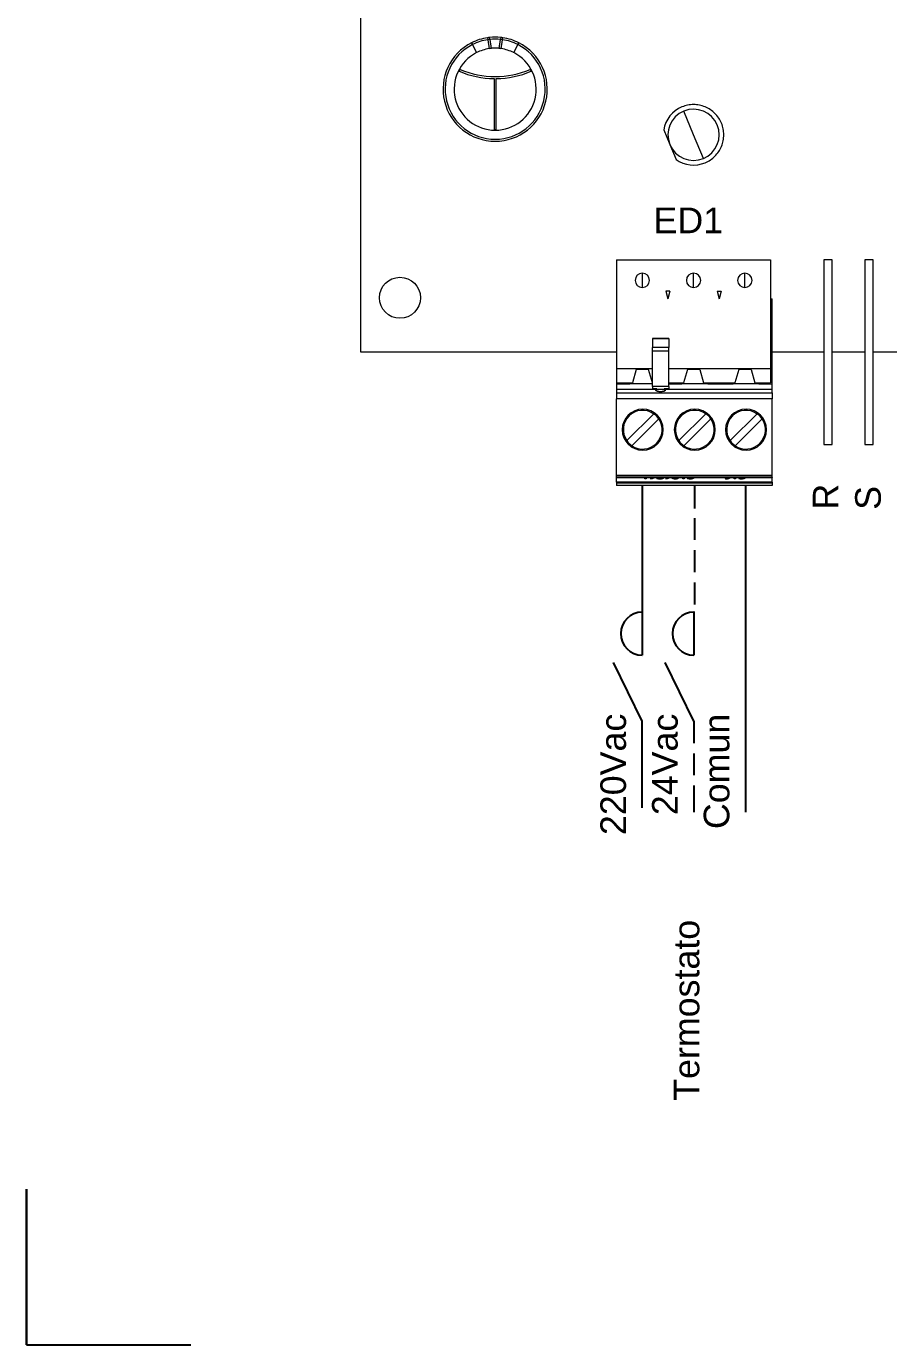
# Model space of a CAD drawing. Header units: millimetres. Extents: x -118 to 1430, y 370 to 641.
# Drawn here: x 137.6 to 221.7, y 370.1 to 498.8 of the extents above; entities that cross this region are included whole.
import ezdxf

# ---------------------------------------------------------------- set-up
doc = ezdxf.new("R2010")
doc.units = ezdxf.units.MM
doc.layers.add('TANGENT EDGES', color=7, linetype='Continuous', lineweight=0)
doc.layers.add('VISIBLE', color=7, linetype='Continuous', lineweight=0)
doc.layers.add('Z100', color=9, linetype='Continuous', plot=False)
doc.styles.get("Standard").update_dxf_attribs({"font": 'arial.ttf'})

msp = doc.modelspace()

# ---------------------------------------------------------------- linework, layer by layer
for p, q in [((197.72, 453.97), (197.72, 437.41)), ((202.8, 453.97), (202.8, 451.72)), ((207.8, 453.97), (207.8, 422.08)), ((207.8, 453.97), (207.8, 422.08)), ((202.8, 450.77), (202.8, 448.64)), ((202.8, 447.63), (202.8, 445.5)), ((202.8, 444.49), (202.8, 442.36)), ((202.76, 441.66), (202.76, 437.41)), ((197.72, 430.95), (194.91, 436.68)), ((202.76, 430.95), (199.95, 436.68)), ((197.72, 422.5), (197.72, 430.95)), ((202.76, 430.95), (202.76, 428.82)), ((202.76, 427.81), (202.76, 425.68)), ((202.76, 424.67), (202.76, 422.08))]:
    msp.add_line(p, q)
for centre in [(197.72, 439.5), (202.76, 439.5)]:
    msp.add_arc(centre, 2.1, 90, 270)
at = {"layer": 'TANGENT EDGES'}
for p, q in [((181.07, 497.15), (181.16, 496.97)), ((181.16, 496.97), (181.56, 496.18)), ((182.62, 497.64), (182.65, 497.44)), ((182.65, 497.44), (182.78, 496.57)), ((182.85, 497.47), (182.98, 496.6)), ((183.76, 496.6), (183.89, 497.47)), ((183.96, 496.57), (184.09, 497.44)), ((184.09, 497.44), (184.12, 497.64)), ((185.18, 496.18), (185.58, 496.97)), ((185.58, 496.97), (185.67, 497.15)), ((202.72, 488.18), (201.76, 490.48)), ((203.68, 485.86), (202.72, 488.16)), ((197.72, 474.67), (197.72, 473.27)), ((202.72, 473.27), (202.72, 474.67)), ((207.72, 473.27), (207.72, 474.67)), ((200.3, 468.25), (198.7, 468.25)), ((200.3, 467.43), (198.7, 467.43)), ((199.15, 463.4), (198.7, 463.4)), ((200.3, 463.4), (199.85, 463.4)), ((210.38, 462.4), (195.22, 462.4)), ((195.22, 454.97), (210.38, 454.97)), ((210.38, 454.77), (195.22, 454.77)), ((210.38, 454.17), (195.22, 454.17)), ((199.23, 454.61), (199.23, 454.64)), ((199.44, 454.69), (199.44, 454.71)), ((199.44, 454.6), (199.44, 454.61)), ((199.58, 454.68), (199.58, 454.71)), ((199.68, 454.61), (199.68, 454.69)), ((200.8, 454.74), (200.8, 454.75)), ((200.93, 454.6), (200.93, 454.61)), ((201.07, 454.74), (201.07, 454.75)), ((202.18, 454.67), (202.18, 454.75)), ((202.21, 454.61), (202.21, 454.64)), ((202.28, 454.74), (202.28, 454.75)), ((202.38, 454.66), (202.38, 454.67)), ((202.39, 454.6), (202.39, 454.61)), ((202.55, 454.74), (202.55, 454.75)), ((205.8, 454.74), (205.8, 454.75)), ((205.93, 454.6), (205.93, 454.61)), ((206.07, 454.74), (206.07, 454.75)), ((207.18, 454.67), (207.18, 454.75)), ((207.21, 454.61), (207.21, 454.64)), ((207.28, 454.74), (207.28, 454.75)), ((207.38, 454.66), (207.38, 454.67)), ((207.39, 454.6), (207.39, 454.61)), ((207.55, 454.74), (207.55, 454.75))]:
    msp.add_line(p, q, dxfattribs=at)
for centre, radius, start, end in [((183.37, 492.62), 4.88, 116.9206, 63.0794), ((183.37, 492.62), 4.88, 98.4901, 116.9206), ((183.37, 492.63), 4.87, 96.138, 98.4933), ((183.37, 492.62), 4.88, 83.8588, 96.1412), ((183.37, 492.63), 4.87, 81.5067, 83.862), ((183.37, 492.62), 4.88, 63.0794, 81.5099), ((202.72, 488.17), 0.01, 112.5227, 292.5227), ((202.72, 488.17), 0.01, 292.5227, 112.5227), ((197.72, 473.97), 0.7, 90, 270), ((197.72, 473.97), 0.7, 270, 90), ((202.72, 473.97), 0.7, 90, 270), ((202.72, 473.97), 0.7, 270, 90), ((207.72, 473.97), 0.7, 90, 270), ((207.72, 473.97), 0.7, 270, 90)]:
    msp.add_arc(centre, radius, start, end, dxfattribs=at)
for centre, major_axis, ratio, start_param, end_param in [((182.85, 497.47), (-0.03, 0.198), 0.000328, 4.71129, 6.283185), ((183.89, 497.47), (-0.029, -0.198), 0.000506, -3.141545, -1.570256)]:
    msp.add_ellipse(centre, major_axis=major_axis, ratio=ratio, start_param=start_param, end_param=end_param, dxfattribs=at)
at = {"layer": 'VISIBLE'}
for p, q in [((170.28, 466.97), (170.28, 553.57)), ((182.82, 497.67), (182.82, 497.67)), ((183.92, 497.67), (183.92, 497.67)), ((183.27, 493.67), (183.27, 488.69)), ((183.47, 488.69), (183.47, 493.67)), ((199.81, 488.66), (200.41, 487.21)), ((200.41, 487.21), (201.01, 485.76)), ((195.22, 475.97), (195.22, 466.97)), ((195.22, 475.97), (210.22, 475.97)), ((210.22, 475.97), (210.22, 466.97)), ((215.43, 475.97), (215.43, 457.97)), ((216.23, 475.97), (215.43, 475.97)), ((216.23, 457.97), (216.23, 475.97)), ((219.43, 475.97), (219.43, 457.97)), ((220.23, 475.97), (219.43, 475.97)), ((220.23, 457.97), (220.23, 475.97)), ((200.42, 472.92), (200.02, 472.92)), ((200.02, 472.92), (200.22, 472.17)), ((200.42, 472.92), (200.22, 472.17)), ((205.02, 472.92), (205.42, 472.92)), ((205.02, 472.92), (205.22, 472.17)), ((205.42, 472.92), (205.22, 472.17)), ((210.22, 472.17), (210.38, 472.17)), ((210.38, 463.87), (210.38, 472.17)), ((200.3, 468.31), (198.7, 468.31)), ((198.7, 468.31), (198.7, 468.25)), ((198.7, 468.25), (198.7, 467.43)), ((200.3, 468.31), (200.3, 468.25)), ((200.3, 468.25), (200.3, 467.43)), ((195.22, 466.97), (170.28, 466.97)), ((195.22, 466.97), (195.22, 465.34)), ((198.7, 467.06), (198.7, 467.43)), ((200.3, 467.06), (198.7, 467.06)), ((198.7, 463.63), (198.7, 467.06)), ((200.3, 467.06), (200.3, 467.43)), ((200.3, 463.63), (200.3, 467.06)), ((210.22, 466.97), (210.22, 465.34)), ((215.43, 466.97), (210.22, 466.97)), ((215.43, 466.97), (210.22, 466.97)), ((219.43, 466.97), (216.23, 466.97)), ((219.43, 466.97), (216.23, 466.97)), ((223.43, 466.97), (220.23, 466.97)), ((198.7, 465.34), (195.22, 465.34)), ((195.22, 465.34), (195.22, 463.97)), ((197.12, 465.27), (196.75, 463.97)), ((198.33, 465.27), (197.12, 465.27)), ((198.7, 463.97), (198.33, 465.27)), ((210.22, 465.34), (200.3, 465.34)), ((202.12, 465.27), (201.75, 463.97)), ((203.33, 465.27), (202.12, 465.27)), ((203.33, 465.27), (203.7, 463.97)), ((207.12, 465.27), (206.75, 463.97)), ((208.33, 465.27), (207.12, 465.27)), ((208.33, 465.27), (208.7, 463.97)), ((210.22, 465.34), (210.22, 463.97)), ((195.22, 463.97), (196.75, 463.97)), ((195.22, 463.97), (195.22, 463.87)), ((195.22, 463.87), (195.22, 463.37)), ((195.22, 463.87), (196.51, 463.87)), ((195.22, 463.37), (199.12, 463.37)), ((195.22, 463.37), (195.22, 463)), ((196.51, 463.97), (196.51, 463.87)), ((198.7, 463.87), (196.51, 463.87)), ((198.7, 463.97), (198.7, 463.97)), ((200.3, 463.63), (198.7, 463.63)), ((198.7, 463.63), (198.7, 463.4)), ((198.7, 463.37), (198.7, 463.4)), ((199.88, 463.37), (210.38, 463.37)), ((200.3, 463.97), (201.75, 463.97)), ((200.3, 463.87), (201.59, 463.87)), ((200.3, 463.63), (200.3, 463.4)), ((200.3, 463.37), (200.3, 463.4)), ((201.59, 463.87), (201.59, 463.97)), ((204.1, 463.87), (201.59, 463.87)), ((203.7, 463.97), (206.75, 463.97)), ((204.1, 463.87), (204.1, 463.97)), ((204.1, 463.87), (206.59, 463.87)), ((206.59, 463.87), (206.59, 463.97)), ((209.1, 463.87), (206.59, 463.87)), ((208.7, 463.97), (210.22, 463.97)), ((209.1, 463.87), (209.1, 463.97)), ((209.1, 463.87), (210.38, 463.87)), ((210.38, 463.37), (210.38, 463.87)), ((210.38, 463), (210.38, 463.37)), ((195.22, 463), (210.38, 463)), ((195.22, 463), (195.22, 462.4)), ((195.22, 454.97), (195.22, 462.4)), ((210.38, 463), (210.38, 462.4)), ((210.38, 454.97), (210.38, 462.4)), ((196.2, 458.33), (198.83, 460.96)), ((199.32, 460.47), (196.69, 457.84)), ((203.91, 460.96), (201.28, 458.33)), ((201.77, 457.84), (204.4, 460.47)), ((208.91, 460.96), (206.28, 458.33)), ((206.77, 457.84), (209.4, 460.47)), ((215.43, 457.97), (216.23, 457.97)), ((219.43, 457.97), (220.23, 457.97)), ((195.22, 454.77), (195.22, 454.97)), ((195.22, 454.77), (195.22, 454.75)), ((195.22, 454.75), (210.38, 454.75)), ((195.22, 454.27), (195.22, 454.75)), ((195.22, 454.27), (195.22, 454.17)), ((210.38, 454.27), (195.22, 454.27)), ((195.22, 454.17), (195.22, 453.97)), ((197.74, 454.72), (197.74, 454.74)), ((197.97, 454.73), (197.97, 454.75)), ((197.97, 454.6), (197.97, 454.73)), ((197.97, 454.7), (198.09, 454.7)), ((198.09, 454.6), (197.97, 454.6)), ((198.09, 454.75), (198.09, 454.6)), ((198.89, 454.75), (198.4, 454.75)), ((198.4, 454.75), (198.4, 454.75)), ((198.53, 454.6), (198.89, 454.75)), ((198.67, 454.6), (198.53, 454.6)), ((199.02, 454.75), (198.67, 454.6)), ((198.67, 454.6), (198.67, 454.66)), ((198.89, 454.75), (198.89, 454.75)), ((199.02, 454.75), (199.02, 454.75)), ((199.13, 454.64), (199.26, 454.64)), ((199.17, 454.68), (199.2, 454.75)), ((199.26, 454.68), (199.17, 454.68)), ((199.26, 454.68), (199.26, 454.75)), ((199.31, 454.75), (199.29, 454.7)), ((199.29, 454.7), (199.29, 454.75)), ((199.31, 454.75), (199.31, 454.75)), ((199.72, 454.75), (199.31, 454.75)), ((199.64, 454.65), (199.64, 454.7)), ((199.72, 454.75), (199.72, 454.75)), ((200.37, 454.75), (199.88, 454.75)), ((199.88, 454.75), (199.88, 454.75)), ((200.02, 454.6), (200.37, 454.75)), ((200.15, 454.6), (200.02, 454.6)), ((200.5, 454.75), (200.15, 454.6)), ((200.15, 454.6), (200.15, 454.66)), ((200.37, 454.75), (200.37, 454.75)), ((200.5, 454.75), (200.5, 454.75)), ((200.75, 454.68), (200.75, 454.75)), ((201.12, 454.68), (201.12, 454.75)), ((201.45, 454.72), (201.45, 454.74)), ((201.68, 454.73), (201.68, 454.75)), ((201.68, 454.6), (201.68, 454.73)), ((201.68, 454.7), (201.8, 454.7)), ((201.8, 454.6), (201.68, 454.6)), ((201.8, 454.75), (201.8, 454.6)), ((202.12, 454.64), (202.24, 454.64)), ((202.23, 454.71), (202.23, 454.75)), ((202.6, 454.69), (202.6, 454.75)), ((202.6, 454.68), (202.6, 454.69)), ((202.63, 454.75), (202.64, 454.75)), ((206.12, 454.68), (206.12, 454.75)), ((206.45, 454.72), (206.45, 454.74)), ((206.68, 454.73), (206.68, 454.75)), ((206.68, 454.6), (206.68, 454.73)), ((206.68, 454.7), (206.8, 454.7)), ((206.8, 454.6), (206.68, 454.6)), ((206.8, 454.75), (206.8, 454.6)), ((207.12, 454.64), (207.24, 454.64)), ((207.23, 454.71), (207.23, 454.75)), ((207.6, 454.69), (207.6, 454.75)), ((207.6, 454.68), (207.6, 454.69)), ((207.63, 454.75), (207.64, 454.75)), ((210.38, 454.77), (210.38, 454.97)), ((210.38, 454.77), (210.38, 454.75)), ((210.38, 454.27), (210.38, 454.75)), ((210.38, 454.27), (210.38, 454.17)), ((210.38, 454.17), (210.38, 453.97)), ((210.38, 453.97), (195.22, 453.97))]:
    msp.add_line(p, q, dxfattribs=at)
msp.add_circle((174.08, 472.27), 2, dxfattribs=at)
for centre, radius, start, end in [((183.37, 492.62), 5.08, 116.9206, 270), ((183.37, 492.62), 5.08, 98.4901, 116.9206), ((183.37, 492.62), 4, 98.4901, 116.9206), ((183.37, 492.62), 5.08, 96.2337, 98.4901), ((183.37, 492.62), 3.99, 95.6212, 98.4929), ((183.37, 492.62), 5.08, 83.7845, 96.2155), ((183.37, 492.62), 4, 90, 95.6241), ((183.37, 492.62), 5.08, 270, 63.0794), ((183.37, 492.62), 4, 84.3759, 90), ((183.37, 492.62), 3.99, 81.5071, 84.3788), ((183.37, 492.62), 5.08, 81.5099, 83.7663), ((183.37, 492.62), 4, 63.0794, 81.5099), ((183.37, 492.62), 5.08, 63.0794, 81.5099), ((183.37, 492.62), 4, 116.9206, 270.0001), ((183.37, 492.62), 4, 269.9999, 63.0794), ((183.36, 492.62), 3.92, 150.4522, 153.3915), ((183.37, 502.7), 9.04, 247.167, 269.3661), ((183.37, 502.7), 8.84, 247.286, 292.714), ((183.37, 502.7), 9.04, 270.6339, 292.833), ((183.38, 492.62), 3.92, 26.6085, 29.5478), ((202.72, 488.17), 2.95, 112.5227, 170.4589), ((202.72, 488.17), 2.5, 112.5227, 292.5227), ((202.72, 488.17), 2.95, 101.2727, 112.5227), ((202.72, 488.17), 2.5, 292.5227, 112.5227), ((202.72, 488.17), 2.95, 90.0227, 101.2727), ((202.72, 488.17), 2.95, 78.7727, 90.0227), ((202.72, 488.17), 2.95, 56.2727, 78.7727), ((202.72, 488.17), 2.95, 45.0227, 56.2727), ((202.72, 488.17), 2.95, 33.7727, 45.0227), ((202.72, 488.17), 2.95, 11.2727, 33.7727), ((183.37, 492.61), 3.92, 268.5366, 271.4634), ((202.72, 488.17), 2.95, 326.2727, 348.7727), ((202.72, 488.17), 2.95, 0.0227, 11.2727), ((202.72, 488.17), 2.95, 348.7727, 0.0227), ((202.72, 488.17), 2.95, 315.0227, 326.2727), ((202.72, 488.17), 2.95, 234.5865, 292.5227), ((202.72, 488.17), 2.95, 292.5227, 303.7727), ((202.72, 488.17), 2.95, 303.7727, 315.0227), ((197.76, 459.4), 2, 90, 270), ((197.76, 459.4), 1.89, 135, 214.3365), ((197.76, 459.4), 1.89, 55.6635, 135), ((197.76, 459.4), 2, 270, 90), ((197.76, 459.4), 1.89, 34.3365, 55.6635), ((197.76, 459.4), 1.89, 315, 34.3365), ((202.84, 459.4), 2, 90, 270), ((202.84, 459.4), 1.89, 135, 214.3365), ((202.84, 459.4), 1.89, 55.6635, 135), ((202.84, 459.4), 2, 270, 90), ((202.84, 459.4), 1.89, 34.3365, 55.6635), ((202.84, 459.4), 1.89, 315, 34.3365), ((207.84, 459.4), 2, 90, 270), ((207.84, 459.4), 1.89, 135, 214.3365), ((207.84, 459.4), 1.89, 55.6635, 135), ((207.84, 459.4), 2, 270, 90), ((207.84, 459.4), 1.89, 34.3365, 55.6635), ((207.84, 459.4), 1.89, 315, 34.3365), ((197.76, 459.4), 1.89, 214.3365, 235.6635), ((197.76, 459.4), 1.89, 235.6635, 315), ((202.84, 459.4), 1.89, 214.3365, 235.6635), ((202.84, 459.4), 1.89, 235.6635, 315), ((207.84, 459.4), 1.89, 214.3365, 235.6635), ((207.84, 459.4), 1.89, 235.6635, 315)]:
    msp.add_arc(centre, radius, start, end, dxfattribs=at)
for points, knots in [([(199.07, 463.2), (199.06, 463.2), (199.06, 463.21), (199.05, 463.21), (199.05, 463.22), (199.05, 463.22), (199.04, 463.23), (199.04, 463.24), (199.04, 463.25), (199.05, 463.26)], [2.0048581, 2.0048581, 2.0048581, 2.0048581, 2.0591781, 2.0591781, 2.0591781, 2.1134097, 2.1134097, 2.1134097, 2.2105486, 2.2105486, 2.2105486, 2.2105486]), ([(199.05, 463.26), (199.05, 463.26), (199.05, 463.26), (199.05, 463.26), (199.05, 463.26), (199.05, 463.27), (199.06, 463.27), (199.06, 463.28), (199.07, 463.28), (199.08, 463.29), (199.08, 463.29), (199.09, 463.3), (199.1, 463.3), (199.11, 463.31), (199.12, 463.31), (199.13, 463.32), (199.14, 463.32), (199.15, 463.32), (199.16, 463.33), (199.18, 463.33), (199.19, 463.34), (199.2, 463.34), (199.22, 463.34), (199.23, 463.34), (199.25, 463.35), (199.25, 463.35), (199.26, 463.35), (199.27, 463.35), (199.28, 463.35), (199.29, 463.35), (199.29, 463.36), (199.31, 463.36), (199.33, 463.36), (199.34, 463.36), (199.35, 463.36), (199.36, 463.36), (199.37, 463.36), (199.38, 463.37), (199.39, 463.37), (199.39, 463.37), (199.41, 463.37), (199.43, 463.37), (199.45, 463.37), (199.47, 463.37), (199.48, 463.37), (199.5, 463.37)], [2.2105486, 2.2105486, 2.2105486, 2.2105486, 2.2216247, 2.2216247, 2.2216247, 2.2759317, 2.2759317, 2.2759317, 2.3299268, 2.3299268, 2.3299268, 2.3840773, 2.3840773, 2.3840773, 2.4384124, 2.4384124, 2.4384124, 2.4925399, 2.4925399, 2.4925399, 2.5464815, 2.5464815, 2.5464815, 2.6005234, 2.6005234, 2.6005234, 2.6274693, 2.6274693, 2.6274693, 2.6544262, 2.6544262, 2.6544262, 2.70843, 2.70843, 2.70843, 2.7353823, 2.7353823, 2.7353823, 2.7623324, 2.7623324, 2.7623324, 2.816373, 2.816373, 2.816373, 2.8702953, 2.8702953, 2.8702953, 2.8702953]), ([(199.5, 463.11), (199.49, 463.11), (199.48, 463.11), (199.47, 463.11), (199.45, 463.11), (199.44, 463.11), (199.43, 463.11), (199.42, 463.11), (199.41, 463.11), (199.39, 463.11), (199.38, 463.11), (199.37, 463.11), (199.36, 463.11), (199.35, 463.11), (199.34, 463.12), (199.33, 463.12), (199.32, 463.12), (199.3, 463.12), (199.29, 463.12), (199.28, 463.12), (199.27, 463.12), (199.26, 463.13), (199.25, 463.13), (199.24, 463.13), (199.23, 463.13), (199.22, 463.13), (199.21, 463.14), (199.2, 463.14), (199.2, 463.14), (199.19, 463.14), (199.18, 463.15), (199.17, 463.15), (199.16, 463.15), (199.15, 463.15), (199.15, 463.16), (199.14, 463.16), (199.13, 463.16), (199.12, 463.16), (199.12, 463.17), (199.11, 463.17), (199.1, 463.17), (199.1, 463.18), (199.09, 463.18), (199.09, 463.18), (199.08, 463.18), (199.08, 463.19), (199.07, 463.19), (199.07, 463.19), (199.07, 463.2)], [1.4329539, 1.4329539, 1.4329539, 1.4329539, 1.4688088, 1.4688088, 1.4688088, 1.5047575, 1.5047575, 1.5047575, 1.5406875, 1.5406875, 1.5406875, 1.5764951, 1.5764951, 1.5764951, 1.6123262, 1.6123262, 1.6123262, 1.6481983, 1.6481983, 1.6481983, 1.6840015, 1.6840015, 1.6840015, 1.7198212, 1.7198212, 1.7198212, 1.7556962, 1.7556962, 1.7556962, 1.7915158, 1.7915158, 1.7915158, 1.827353, 1.827353, 1.827353, 1.8633412, 1.8633412, 1.8633412, 1.899371, 1.899371, 1.899371, 1.9353274, 1.9353274, 1.9353274, 1.9711343, 1.9711343, 1.9711343, 2.0070686, 2.0070686, 2.0070686, 2.0070686]), ([(199.5, 463.37), (199.52, 463.37), (199.54, 463.37), (199.55, 463.37), (199.57, 463.37), (199.59, 463.37), (199.61, 463.37), (199.64, 463.36), (199.68, 463.36), (199.71, 463.36), (199.74, 463.35), (199.77, 463.35), (199.8, 463.34), (199.81, 463.34), (199.83, 463.33), (199.84, 463.33), (199.85, 463.32), (199.86, 463.32), (199.87, 463.32), (199.88, 463.31), (199.89, 463.31), (199.9, 463.3), (199.91, 463.3), (199.92, 463.29), (199.92, 463.29), (199.93, 463.28), (199.94, 463.28), (199.94, 463.27), (199.95, 463.27), (199.95, 463.26), (199.95, 463.26), (199.95, 463.26), (199.95, 463.26), (199.96, 463.26)], [0, 0, 0, 0, 0.054, 0.054, 0.054, 0.1081119, 0.1081119, 0.1081119, 0.2160335, 0.2160335, 0.2160335, 0.3239429, 0.3239429, 0.3239429, 0.3778641, 0.3778641, 0.3778641, 0.4319972, 0.4319972, 0.4319972, 0.4862463, 0.4862463, 0.4862463, 0.5402406, 0.5402406, 0.5402406, 0.5943776, 0.5943776, 0.5943776, 0.6487161, 0.6487161, 0.6487161, 0.6597773, 0.6597773, 0.6597773, 0.6597773]), ([(199.79, 463.14), (199.78, 463.13), (199.77, 463.13), (199.76, 463.13), (199.75, 463.13), (199.74, 463.13), (199.72, 463.12), (199.71, 463.12), (199.7, 463.12), (199.69, 463.12), (199.68, 463.12), (199.67, 463.12), (199.65, 463.11), (199.64, 463.11), (199.63, 463.11), (199.62, 463.11), (199.6, 463.11), (199.59, 463.11), (199.58, 463.11), (199.57, 463.11), (199.55, 463.11), (199.54, 463.11), (199.53, 463.11), (199.51, 463.11), (199.5, 463.11)], [1.1221288, 1.1221288, 1.1221288, 1.1221288, 1.1611473, 1.1611473, 1.1611473, 1.2000646, 1.2000646, 1.2000646, 1.2390162, 1.2390162, 1.2390162, 1.2780027, 1.2780027, 1.2780027, 1.316905, 1.316905, 1.316905, 1.3558904, 1.3558904, 1.3558904, 1.394915, 1.394915, 1.394915, 1.4338398, 1.4338398, 1.4338398, 1.4338398]), ([(199.94, 463.2), (199.93, 463.19), (199.93, 463.19), (199.92, 463.19), (199.92, 463.19), (199.92, 463.18), (199.91, 463.18), (199.91, 463.18), (199.9, 463.17), (199.9, 463.17), (199.89, 463.17), (199.88, 463.17), (199.88, 463.16), (199.87, 463.16), (199.87, 463.16), (199.86, 463.16), (199.85, 463.15), (199.84, 463.15), (199.84, 463.15), (199.82, 463.14), (199.81, 463.14), (199.79, 463.14)], [0.8611269, 0.8611269, 0.8611269, 0.8611269, 0.8938324, 0.8938324, 0.8938324, 0.9265792, 0.9265792, 0.9265792, 0.959467, 0.959467, 0.959467, 0.9924119, 0.9924119, 0.9924119, 1.0253249, 1.0253249, 1.0253249, 1.0581198, 1.0581198, 1.0581198, 1.1235306, 1.1235306, 1.1235306, 1.1235306]), ([(199.96, 463.26), (199.96, 463.25), (199.96, 463.25), (199.96, 463.24), (199.96, 463.24), (199.96, 463.23), (199.96, 463.23), (199.96, 463.22), (199.95, 463.22), (199.95, 463.21), (199.95, 463.21), (199.94, 463.2), (199.94, 463.2)], [0.6597773, 0.6597773, 0.6597773, 0.6597773, 0.7028642, 0.7028642, 0.7028642, 0.7568669, 0.7568669, 0.7568669, 0.8111794, 0.8111794, 0.8111794, 0.8654371, 0.8654371, 0.8654371, 0.8654371])]:
    msp.add_open_spline(points, degree=3, knots=knots, dxfattribs=at)
for points in [[(197.74, 454.74), (197.89, 454.74), (197.95, 454.75)], [(197.97, 454.73), (197.9, 454.72), (197.74, 454.72)], [(199.23, 454.61), (199.15, 454.62), (199.13, 454.64)], [(199.44, 454.6), (199.32, 454.6), (199.23, 454.61)], [(199.44, 454.69), (199.34, 454.69), (199.26, 454.68)], [(199.26, 454.64), (199.27, 454.63), (199.32, 454.62)], [(199.29, 454.7), (199.36, 454.71), (199.47, 454.71)], [(199.32, 454.62), (199.37, 454.61), (199.44, 454.61)], [(199.58, 454.68), (199.53, 454.69), (199.44, 454.69)], [(199.44, 454.61), (199.53, 454.61), (199.58, 454.62)], [(199.68, 454.61), (199.59, 454.6), (199.44, 454.6)], [(199.47, 454.71), (199.59, 454.71), (199.68, 454.69)], [(199.64, 454.65), (199.64, 454.67), (199.58, 454.68)], [(199.58, 454.62), (199.64, 454.64), (199.64, 454.65)], [(199.68, 454.69), (199.77, 454.68), (199.77, 454.66)], [(199.77, 454.66), (199.77, 454.63), (199.68, 454.61)], [(200.62, 454.68), (200.62, 454.73), (200.71, 454.75)], [(200.93, 454.6), (200.62, 454.6), (200.62, 454.68)], [(200.75, 454.71), (200.69, 454.71), (200.66, 454.73)], [(200.8, 454.74), (200.75, 454.72), (200.75, 454.68)], [(200.75, 454.68), (200.75, 454.64), (200.8, 454.63)], [(200.89, 454.75), (200.83, 454.75), (200.8, 454.74)], [(200.8, 454.63), (200.84, 454.61), (200.93, 454.61)], [(201.24, 454.68), (201.24, 454.6), (200.93, 454.6)], [(200.93, 454.61), (201.02, 454.61), (201.07, 454.63)], [(201.07, 454.74), (201.03, 454.75), (200.97, 454.75)], [(201.12, 454.68), (201.12, 454.72), (201.07, 454.74)], [(201.07, 454.63), (201.12, 454.64), (201.12, 454.68)], [(201.21, 454.73), (201.17, 454.71), (201.12, 454.71)], [(201.15, 454.75), (201.24, 454.73), (201.24, 454.68)], [(201.45, 454.74), (201.6, 454.74), (201.66, 454.75)], [(201.68, 454.73), (201.61, 454.72), (201.45, 454.72)], [(202.1, 454.71), (202.1, 454.73), (202.18, 454.75)], [(202.18, 454.67), (202.1, 454.69), (202.1, 454.71)], [(202.21, 454.61), (202.13, 454.62), (202.12, 454.64)], [(202.38, 454.66), (202.27, 454.66), (202.18, 454.67)], [(202.39, 454.6), (202.28, 454.6), (202.21, 454.61)], [(202.28, 454.74), (202.23, 454.73), (202.23, 454.71)], [(202.23, 454.71), (202.23, 454.7), (202.28, 454.68)], [(202.24, 454.64), (202.26, 454.61), (202.4, 454.61)], [(202.36, 454.75), (202.31, 454.75), (202.28, 454.74)], [(202.28, 454.68), (202.32, 454.67), (202.41, 454.67)], [(202.6, 454.68), (202.51, 454.66), (202.38, 454.66)], [(202.73, 454.69), (202.73, 454.6), (202.39, 454.6)], [(202.4, 454.61), (202.48, 454.61), (202.54, 454.63)], [(202.41, 454.67), (202.51, 454.67), (202.6, 454.69)], [(202.55, 454.74), (202.51, 454.75), (202.44, 454.75)], [(202.54, 454.63), (202.59, 454.65), (202.6, 454.68)], [(202.6, 454.69), (202.6, 454.72), (202.55, 454.74)], [(202.68, 454.73), (202.65, 454.72), (202.6, 454.71)], [(202.64, 454.75), (202.73, 454.73), (202.73, 454.69)], [(205.89, 454.75), (205.83, 454.75), (205.8, 454.74)], [(205.8, 454.63), (205.84, 454.61), (205.93, 454.61)], [(206.24, 454.68), (206.24, 454.6), (205.93, 454.6)], [(205.93, 454.61), (206.02, 454.61), (206.07, 454.63)], [(206.07, 454.74), (206.03, 454.75), (205.97, 454.75)], [(206.12, 454.68), (206.12, 454.72), (206.07, 454.74)], [(206.07, 454.63), (206.12, 454.64), (206.12, 454.68)], [(206.21, 454.73), (206.17, 454.71), (206.12, 454.71)], [(206.15, 454.75), (206.24, 454.73), (206.24, 454.68)], [(206.45, 454.74), (206.6, 454.74), (206.66, 454.75)], [(206.68, 454.73), (206.61, 454.72), (206.45, 454.72)], [(207.1, 454.71), (207.1, 454.73), (207.18, 454.75)], [(207.18, 454.67), (207.1, 454.69), (207.1, 454.71)], [(207.21, 454.61), (207.13, 454.62), (207.12, 454.64)], [(207.38, 454.66), (207.27, 454.66), (207.18, 454.67)], [(207.39, 454.6), (207.28, 454.6), (207.21, 454.61)], [(207.28, 454.74), (207.23, 454.73), (207.23, 454.71)], [(207.23, 454.71), (207.23, 454.7), (207.28, 454.68)], [(207.24, 454.64), (207.26, 454.61), (207.4, 454.61)], [(207.36, 454.75), (207.31, 454.75), (207.28, 454.74)], [(207.28, 454.68), (207.32, 454.67), (207.41, 454.67)], [(207.6, 454.68), (207.51, 454.66), (207.38, 454.66)], [(207.73, 454.69), (207.73, 454.6), (207.39, 454.6)], [(207.4, 454.61), (207.48, 454.61), (207.54, 454.63)], [(207.41, 454.67), (207.51, 454.67), (207.6, 454.69)], [(207.55, 454.74), (207.51, 454.75), (207.44, 454.75)], [(207.54, 454.63), (207.59, 454.65), (207.6, 454.68)], [(207.6, 454.69), (207.6, 454.72), (207.55, 454.74)], [(207.68, 454.73), (207.65, 454.72), (207.6, 454.71)], [(207.64, 454.75), (207.73, 454.73), (207.73, 454.69)]]:
    msp.add_open_spline(points, degree=2, dxfattribs=at)
at = {"layer": 'Z100'}
for p, q in [((137.65, 370.13), (137.65, 385.29)), ((137.65, 385.29), (137.65, 370.13)), ((137.65, 385.29), (137.65, 370.13)), ((137.65, 370.13), (153.7, 370.13))]:
    msp.add_line(p, q, dxfattribs=at)

# ---------------------------------------------------------------- texts
at = {"insert": (202.21, 479.82), "char_height": 2.5, "attachment_point": 5}
msp.add_mtext_dynamic_manual_height_columns('ED1', width=26.8139, gutter_width=12.5, heights=[0], dxfattribs=at)
at = {"char_height": 2.5, "attachment_point": 3, "rotation": 90}
for s, insert in [('220Vac', (193.63, 431.69)), ('24Vac', (198.67, 431.69)), ('Comun', (203.71, 431.69)), ('Termostato', (200.78, 411.58))]:
    msp.add_mtext_dynamic_manual_height_columns(s, width=42.4168, gutter_width=12.5, heights=[0], dxfattribs=dict(at, insert=insert))
at = {"layer": 'VISIBLE', "char_height": 2.5, "attachment_point": 3, "rotation": 90}
for s, insert in [('R', (214.35, 454.13)), ('S', (218.48, 453.91))]:
    msp.add_mtext_dynamic_manual_height_columns(s, width=42.4168, gutter_width=12.5, heights=[0], dxfattribs=dict(at, insert=insert))

doc.saveas('drawing.dxf')
